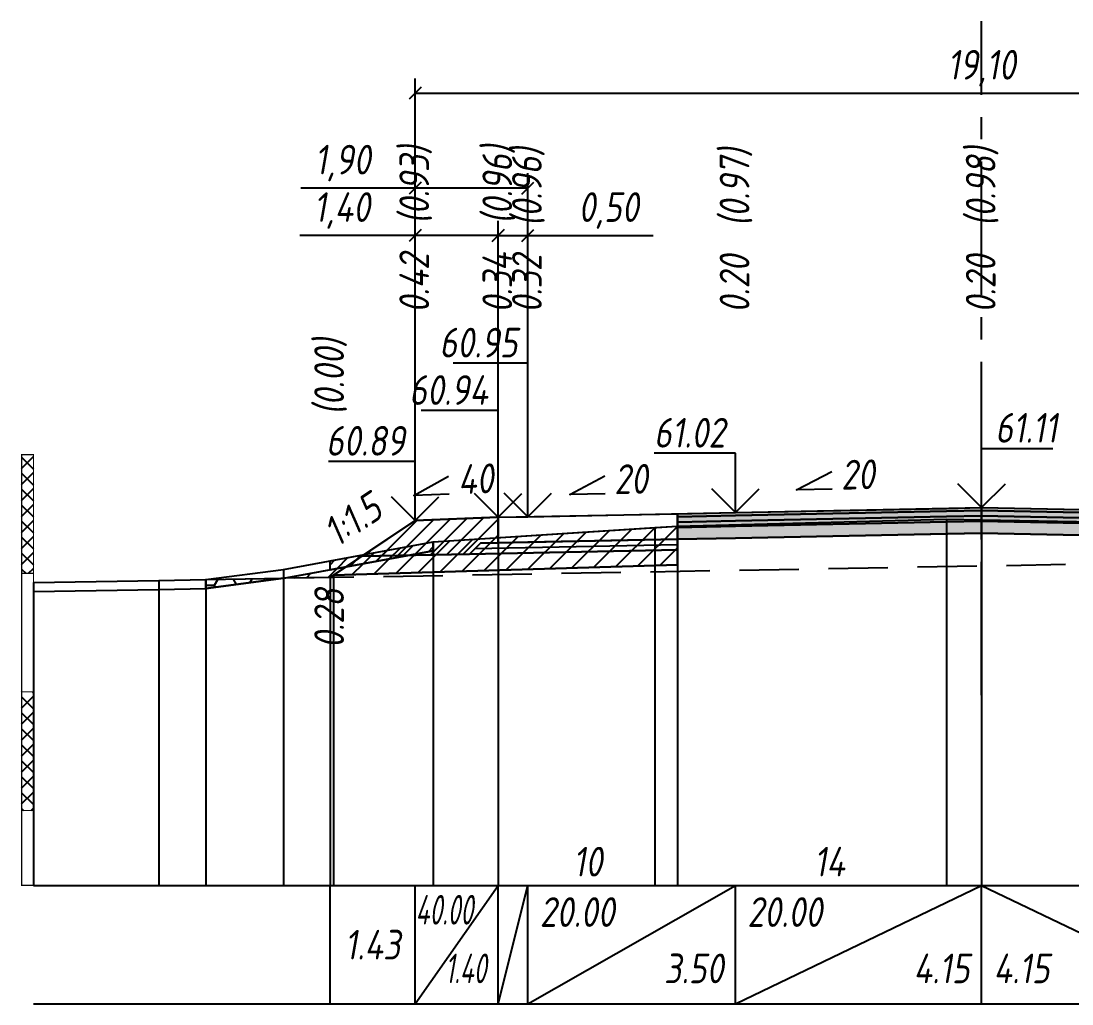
# Model space of a CAD drawing. Extents: x -717 to 1451, y -133302 to 233.
# Drawn here: x 78.9 to 167.5, y -55844 to -55761.1 of the extents above; entities that cross this region are included whole.
import ezdxf
from ezdxf.enums import TextEntityAlignment as Align

# ---------------------------------------------------------------- set-up
doc = ezdxf.new("R2010")
doc.units = 0
doc.linetypes.add('осевая2', pattern=[1.125, 0.75, -0.125, 0.125, -0.125])
doc.linetypes.add('штриховая', pattern=[0.75, 0.5, -0.25])
for name, color, linetype in [('Интерполированный поперечник', 2, 'Continuous'), ('Код_514', 1, 'Continuous'), ('Контур_0', 7, 'Continuous'), ('Контур_2521', 7, 'Continuous'), ('Контур_2564', 7, 'Continuous'), ('Контур_2660', 7, 'Continuous'), ('Контур_2665', 7, 'Continuous'), ('Контур_400', 7, 'Continuous'), ('Контур_508', 7, 'Continuous'), ('Контур_512', 7, 'Continuous'), ('Контур_513', 7, 'Continuous'), ('Контур_818', 7, 'Continuous'), ('Красный поперечник', 1, 'Continuous'), ('Линейка абсолютных высот', 7, 'Continuous'), ('Объём_2501', 7, 'Continuous'), ('Объём_2564', 7, 'Continuous'), ('Объём_2650', 7, 'Continuous'), ('Объём_2660', 7, 'Continuous'), ('Объём_2661', 7, 'Continuous'), ('Объём_2665', 7, 'Continuous'), ('Объём_2666', 7, 'Continuous'), ('Объём_2667', 7, 'Continuous'), ('Объём_2668', 7, 'Continuous'), ('Объём_2669', 7, 'Continuous'), ('Объём_2675', 7, 'Continuous'), ('Объём_2753', 7, 'Continuous'), ('Ось', 1, 'осевая2'), ('Откосы', 7, 'Continuous'), ('Отметки покрытия', 7, 'Continuous'), ('Рабочие отметки', 7, 'Continuous'), ('Рабочие отметки доп.', 7, 'Continuous'), ('Слои выравнивания', 7, 'Continuous'), ('Таблица', 7, 'Continuous'), ('Уклоны проезжей части', 7, 'Continuous'), ('Черный поперечник', 3, 'Continuous')]:
    doc.layers.add(name, color=color, linetype=linetype)
for name, color, linetype, true_color in [('Контур_2540', 2, 'Continuous', 0xffff00), ('Контур_2560', 2, 'Continuous', 0xffff00), ('Контур_2561', 7, 'Continuous', 0xff8040), ('Контур_2562', 3, 'Continuous', 0x00ff00), ('Контур_2563', 7, 'Continuous', 0xff8000), ('Контур_2570', 7, 'Continuous', 0x80ff00), ('Контур_2725', 7, 'Continuous', 0x323232), ('Контур_2736', 4, 'Continuous', 0x00ffff), ('Контур_2737', 4, 'Continuous', 0x00ffff), ('Контур_2738', 4, 'Continuous', 0x00ffff), ('Контур_2739', 4, 'Continuous', 0x00ffff), ('Контур_2741', 4, 'Continuous', 0x00ffff), ('Контур_2742', 4, 'Continuous', 0x00ffff), ('Контур_2743', 4, 'Continuous', 0x00ffff), ('Контур_2744', 7, 'Continuous', 0xa4ffff), ('Контур_2745', 7, 'Continuous', 0xa4ffff), ('Контур_2747', 4, 'Continuous', 0x00ffff), ('Контур_2748', 4, 'Continuous', 0x00ffff), ('Контур_2749', 4, 'Continuous', 0x00ffff), ('Контур_2750', 4, 'Continuous', 0x00ffff), ('Контур_2751', 4, 'Continuous', 0x00ffff), ('Контур_2752', 4, 'Continuous', 0x00ffff), ('Контур_2760', 7, 'Continuous', 0x323232), ('Контур_2761', 7, 'Continuous', 0x323232), ('Контур_2762', 7, 'Continuous', 0x323232), ('Контур_2763', 7, 'Continuous', 0x323232), ('Контур_402', 7, 'Continuous', 0xff6464), ('Контур_703', 4, 'Continuous', 0x00ffff), ('Контур_705', 4, 'Continuous', 0x00ffff), ('Контур_707', 4, 'Continuous', 0x00ffff), ('Контур_720', 131, 'Continuous', 0xaaffff), ('Объём_2500', 7, 'Continuous', 0xc0c0c0), ('Объём_2520', 7, 'Continuous', 0x80ffff), ('Объём_2540', 2, 'Continuous', 0xffff00), ('Объём_2560', 2, 'Continuous', 0xffff00), ('Объём_2561', 7, 'Continuous', 0xff8040), ('Объём_2562', 3, 'Continuous', 0x00ff00), ('Объём_2563', 7, 'Continuous', 0xff8000), ('Объём_2570', 7, 'Continuous', 0x80ff00), ('Объём_2600', 7, 'Continuous', 0x808000), ('Объём_2746', 2, 'Continuous', 0xffff00)]:
    doc.layers.add(name, color=color, linetype=linetype, true_color=true_color)
doc.styles.get("Standard").update_dxf_attribs({"font": 'txt', "height": 2.5})
doc.styles.add('М', font='romand.shx', dxfattribs={"width": 0.8, "oblique": 10, "height": 2.5})
doc.dimstyles.new('ISO-25', dxfattribs={"dimtxt": 2.5, "dimasz": 2.5, "dimexe": 1.25, "dimexo": 0.625, "dimtad": 1, "dimtxsty": 'Standard', "dimcen": 2.5, "dimadec": 0, "dimazin": 0, "dimtfac": 1, "dimtmove": 0, "dimatfit": 3, "dimfxl": 1, "dimarcsym": 0})
pattern_1 = [(45.0000013, (0, 0), (-0.67351924, 0.673519211), []), (135.0000003, (0, 0), (-0.673519222, -0.67351923), [])]

# ---------------------------------------------------------------- blocks, each defined once
blk = doc.blocks.new('_Oblique')
at = {"color": 0, "linetype": 'ByBlock', "lineweight": -2}
blk.add_line((-0.5, -0.5), (0.5, 0.5), dxfattribs=at)
blk = doc.blocks.new('*D1339')
at = {"color": 0, "lineweight": -2, "transparency": 16777216}
for p, q in [((112.173, -55802.686), (112.173, -55777.966)), ((119.173, -55802.406), (119.173, -55777.966)), ((112.173, -55779.216), (102.463, -55779.216)), ((119.173, -55779.216), (112.173, -55779.216))]:
    blk.add_line(p, q, dxfattribs=at)
at = {"layer": 'Defpoints', "color": 0, "transparency": 16777216}
for p in [(119.173, -55779.216), (112.173, -55803.311), (119.173, -55803.031)]:
    blk.add_point(p, dxfattribs=at)
at = {"color": 0, "lineweight": -2, "transparency": 16777216, "rotation": 180}
blk.add_blockref('_Oblique', (112.173, -55779.216), dxfattribs=at)
at = {"color": 0, "lineweight": -2, "transparency": 16777216}
blk.add_blockref('_Oblique', (119.173, -55779.216), dxfattribs=at)
at = {"color": 0, "transparency": 16777216, "insert": (106.003, -55777.103), "char_height": 2.5, "width": 8.75, "attachment_point": 5, "style": 'М'}
blk.add_mtext('1,40', dxfattribs=at)
blk = doc.blocks.new('*D1341')
at = {"color": 0, "lineweight": -2, "transparency": 16777216}
for p, q in [((119.173, -55802.406), (119.173, -55777.966)), ((121.673, -55802.356), (121.673, -55777.966)), ((119.173, -55779.216), (121.673, -55779.216)), ((121.673, -55779.216), (132.246, -55779.216))]:
    blk.add_line(p, q, dxfattribs=at)
at = {"layer": 'Defpoints', "color": 0, "transparency": 16777216}
for p in [(121.673, -55779.216), (119.173, -55803.031), (121.673, -55802.981)]:
    blk.add_point(p, dxfattribs=at)
at = {"color": 0, "lineweight": -2, "transparency": 16777216, "rotation": 180}
blk.add_blockref('_Oblique', (119.173, -55779.216), dxfattribs=at)
at = {"color": 0, "lineweight": -2, "transparency": 16777216}
blk.add_blockref('_Oblique', (121.673, -55779.216), dxfattribs=at)
at = {"color": 0, "transparency": 16777216, "insert": (128.485, -55777.103), "char_height": 2.5, "width": 9.16667, "attachment_point": 5, "style": 'М'}
blk.add_mtext('0,50', dxfattribs=at)
blk = doc.blocks.new('*D1344')
at = {"color": 0, "lineweight": -2, "transparency": 16777216}
for p, q in [((112.173, -55802.686), (112.173, -55773.966)), ((121.673, -55802.356), (121.673, -55773.966)), ((112.173, -55775.216), (102.523, -55775.216)), ((121.673, -55775.216), (112.173, -55775.216))]:
    blk.add_line(p, q, dxfattribs=at)
at = {"layer": 'Defpoints', "color": 0, "transparency": 16777216}
for p in [(121.673, -55775.216), (112.173, -55803.311), (121.673, -55802.981)]:
    blk.add_point(p, dxfattribs=at)
at = {"color": 0, "lineweight": -2, "transparency": 16777216, "rotation": 180}
blk.add_blockref('_Oblique', (112.173, -55775.216), dxfattribs=at)
at = {"color": 0, "lineweight": -2, "transparency": 16777216}
blk.add_blockref('_Oblique', (121.673, -55775.216), dxfattribs=at)
at = {"color": 0, "transparency": 16777216, "insert": (106.063, -55773.103), "char_height": 2.5, "width": 8.75, "attachment_point": 5, "style": 'М'}
blk.add_mtext('1,90', dxfattribs=at)
blk = doc.blocks.new('*D1345')
at = {"color": 0, "lineweight": -2, "transparency": 16777216}
for p, q in [((112.173, -55802.686), (112.173, -55765.966)), ((207.673, -55802.686), (207.673, -55765.966)), ((112.173, -55767.216), (207.673, -55767.216))]:
    blk.add_line(p, q, dxfattribs=at)
at = {"layer": 'Defpoints', "color": 0, "transparency": 16777216}
for p in [(207.673, -55767.216), (112.173, -55803.311), (207.673, -55803.311)]:
    blk.add_point(p, dxfattribs=at)
at = {"color": 0, "lineweight": -2, "transparency": 16777216, "rotation": 180}
blk.add_blockref('_Oblique', (112.173, -55767.216), dxfattribs=at)
at = {"color": 0, "lineweight": -2, "transparency": 16777216}
blk.add_blockref('_Oblique', (207.673, -55767.216), dxfattribs=at)
at = {"color": 0, "transparency": 16777216, "insert": (159.923, -55765.103), "char_height": 2.5, "width": 10.41667, "attachment_point": 5, "style": 'М'}
blk.add_mtext('19,10', dxfattribs=at)

msp = doc.modelspace()

# ---------------------------------------------------------------- hatches: boundary and pattern name
at = {"layer": 'Линейка абсолютных высот'}
h = msp.add_hatch(dxfattribs=at)
h.set_pattern_fill('ANSI37', scale=0.3, style=0)
h.set_pattern_definition(pattern_1)
h.paths.add_polyline_path([(80, -55807.688), (80, -55797.688), (79, -55797.688), (79, -55807.688)])
h = msp.add_hatch(dxfattribs=at)
h.set_pattern_fill('ANSI37', scale=0.3, style=0)
h.set_pattern_definition(pattern_1)
h.paths.add_polyline_path([(80, -55827.688), (80, -55817.688), (79, -55817.688), (79, -55827.688)])
at = {"layer": 'Объём_2563'}
h = msp.add_hatch(dxfattribs=at)
h.set_pattern_fill('ANSI31', color=256, scale=0.3)
h.paths.add_polyline_path([(112.173, -55803.249), (119.173, -55802.969), (119.173, -55805.119), (117.673, -55805.149), (116.754, -55806.067), (107.673, -55806.249)])
at = {"layer": 'Объём_2570'}
h = msp.add_hatch(dxfattribs=at)
h.set_pattern_fill('ANSI31', color=256, scale=0.2)
h.paths.add_polyline_path([(113.689, -55805.798), (105, -55807.389), (105, -55806.639), (113.689, -55805.048)])
at = {"layer": 'Объём_2600'}
h = msp.add_hatch(dxfattribs=at)
h.set_pattern_fill('ANSI31', color=6, scale=0.4)
h.paths.add_polyline_path([(132.381, -55803.827), (134.276, -55803.702), (134.276, -55806.973), (105.281, -55807.843), (105, -55808.031), (101.122, -55808.1), (113.689, -55805.798), (113.689, -55805.048)])
h = msp.add_hatch(dxfattribs=at)
h.set_pattern_fill('HONEY', color=5, scale=0.3)
h.paths.add_polyline_path([(101.063, -55808.11), (94.518, -55808.967), (94.518, -55808.217), (101.122, -55808.1)])
at = {"layer": 'Слои выравнивания'}
for color, points in [(2, [(134.276, -55802.667), (139.173, -55802.569), (156.967, -55802.213), (159.923, -55802.154), (159.923, -55802.404), (156.967, -55802.463), (139.173, -55802.819), (134.276, -55802.917)]), (3, [(134.276, -55802.917), (139.173, -55802.819), (156.967, -55802.463), (159.923, -55802.404), (159.923, -55802.854), (156.967, -55802.913), (139.173, -55803.269), (134.276, -55803.367)]), (2, [(159.923, -55802.154), (179.155, -55802.539), (179.155, -55802.789), (159.923, -55802.404)]), (3, [(159.923, -55802.404), (179.155, -55802.789), (179.155, -55803.239), (159.923, -55802.854)]), (4, [(134.276, -55803.367), (139.173, -55803.269), (156.967, -55802.913), (159.923, -55802.854), (159.923, -55803.304), (156.967, -55803.363), (139.173, -55803.719), (134.276, -55803.817)]), (5, [(134.276, -55803.817), (139.173, -55803.719), (156.967, -55803.363), (159.923, -55803.304), (159.923, -55804.304), (156.967, -55804.363), (139.173, -55804.719), (134.276, -55804.817)]), (4, [(159.923, -55802.854), (179.155, -55803.239), (179.155, -55803.689), (159.923, -55803.304)]), (5, [(159.923, -55803.304), (179.155, -55803.689), (179.155, -55804.689), (159.923, -55804.304)])]:
    msp.add_hatch(color=color, dxfattribs=at).paths.add_polyline_path(points)

# ---------------------------------------------------------------- linework, layer by layer
at = {"layer": 'Интерполированный поперечник', "linetype": 'штриховая', "ltscale": 10, "flags": 128}
msp.add_lwpolyline([(94.518, -55808.217), (208.485, -55806.193)], dxfattribs=at)
at = {"layer": 'Код_514'}
for p, q in [((105, -55844), (105, -55834)), ((112.173, -55844), (112.173, -55834)), ((112.173, -55844), (119.173, -55834)), ((119.173, -55844), (119.173, -55834)), ((119.173, -55844), (121.673, -55834)), ((121.673, -55844), (121.673, -55834)), ((121.673, -55844), (139.173, -55834)), ((139.173, -55844), (139.173, -55834)), ((139.173, -55844), (159.923, -55834)), ((159.923, -55844), (159.923, -55834)), ((159.923, -55834), (180.673, -55844))]:
    msp.add_line(p, q, dxfattribs=at)
at = {"layer": 'Контур_0', "flags": 128}
for points in [[(121.673, -55805.069), (119.173, -55805.119), (119.173, -55802.969), (134.276, -55802.667), (134.276, -55804.817), (121.673, -55805.069), (121.673, -55805.069)], [(112.173, -55803.249), (105, -55808.031), (105, -55808.031), (105, -55808.031), (105, -55808.031), (105, -55808.031), (105, -55808.031), (105, -55808.031), (105, -55808.031), (105, -55808.031), (105, -55808.031), (105, -55808.031), (105, -55808.031), (105, -55808.031), (105, -55808.031), (105, -55808.031)], [(112.173, -55803.249), (105, -55808.031), (105, -55808.031), (105, -55808.031), (105, -55808.031), (105, -55808.031), (105, -55808.031), (105, -55808.031), (105, -55808.031), (105, -55808.031), (105, -55808.031), (105, -55808.031), (105, -55808.031), (105, -55808.031), (105, -55808.031), (105, -55808.031), (105, -55808.031), (105, -55808.031), (105, -55808.031), (105, -55808.031), (105, -55808.031), (105, -55808.031), (105, -55808.031), (105, -55808.031), (105, -55808.031), (105, -55808.031), (105, -55808.031), (105, -55808.031), (105, -55808.031), (105, -55808.031)], [(107.673, -55806.249), (116.754, -55806.067), (117.673, -55805.149), (119.173, -55805.119)], [(117.673, -55805.149), (134.276, -55804.817), (134.276, -55805.717), (116.754, -55806.067), (117.673, -55805.149), (117.673, -55805.149)]]:
    msp.add_lwpolyline(points, dxfattribs=at)
at = {"layer": 'Контур_2521', "color": 250, "flags": 128}
msp.add_lwpolyline([(117.214, -55805.608), (134.276, -55805.267)], dxfattribs=at)
at = {"layer": 'Контур_2540', "flags": 128}
msp.add_lwpolyline([(116.754, -55806.067), (134.276, -55805.717), (134.276, -55806.973), (105.281, -55807.843), (107.673, -55806.249), (116.754, -55806.067), (116.754, -55806.067)], dxfattribs=at)
at = {"layer": 'Контур_2560', "flags": 128}
msp.add_lwpolyline([(112.173, -55803.249), (112.173, -55803.249), (112.173, -55803.249), (119.173, -55802.969)], dxfattribs=at)
at = {"layer": 'Контур_2561', "flags": 128}
msp.add_lwpolyline([(119.173, -55802.969), (119.173, -55802.969), (112.173, -55803.249), (112.173, -55803.249), (119.173, -55802.969)], dxfattribs=at)
at = {"layer": 'Контур_2562', "flags": 128}
msp.add_lwpolyline([(112.173, -55803.249), (112.173, -55803.249), (112.173, -55803.249), (112.173, -55803.249), (112.173, -55803.249)], dxfattribs=at)
at = {"layer": 'Контур_2563', "flags": 128}
msp.add_lwpolyline([(112.173, -55803.249), (119.173, -55802.969), (119.173, -55805.119), (117.673, -55805.149), (116.754, -55806.067), (107.673, -55806.249), (112.173, -55803.249), (112.173, -55803.249)], dxfattribs=at)
at = {"layer": 'Контур_2564', "flags": 128}
msp.add_lwpolyline([(112.173, -55803.249), (119.173, -55802.969)], dxfattribs=at)
at = {"layer": 'Контур_2570', "flags": 128}
msp.add_lwpolyline([(80, -55809.218), (90.576, -55809.045), (94.518, -55808.967), (94.518, -55808.967), (101.063, -55808.11), (113.689, -55805.798), (113.689, -55805.048), (132.381, -55803.827), (134.276, -55803.702), (156.967, -55803.123), (159.923, -55803.175), (179.155, -55803.516), (200.647, -55805.055), (200.68, -55805.057), (200.68, -55805.807), (200.701, -55805.811), (208.485, -55806.943), (208.485, -55806.943), (243.806, -55805.486), (264.424, -55804.29)], dxfattribs=at)
at = {"layer": 'Контур_2660', "flags": 128}
msp.add_lwpolyline([(105.281, -55807.843), (134.276, -55806.973)], dxfattribs=at)
at = {"layer": 'Контур_2665', "flags": 128}
msp.add_lwpolyline([(112.173, -55803.249), (112.173, -55803.249)], dxfattribs=at)
at = {"layer": 'Контур_2725', "flags": 128}
msp.add_lwpolyline([(134.276, -55804.817), (139.173, -55804.719), (156.967, -55804.363), (159.923, -55804.304), (179.155, -55804.689)], dxfattribs=at)
at = {"layer": 'Контур_2736', "flags": 128}
msp.add_lwpolyline([(112.173, -55803.249), (105, -55808.031)], dxfattribs=at)
at = {"layer": 'Контур_2737', "flags": 128}
msp.add_lwpolyline([(105, -55808.031), (105, -55808.031)], dxfattribs=at)
at = {"layer": 'Контур_2738', "flags": 128}
msp.add_lwpolyline([(105, -55808.031), (105, -55808.031)], dxfattribs=at)
at = {"layer": 'Контур_2739', "flags": 128}
msp.add_lwpolyline([(105, -55808.031), (105, -55808.031)], dxfattribs=at)
at = {"layer": 'Контур_2741', "flags": 128}
msp.add_lwpolyline([(105, -55808.031), (105, -55808.031)], dxfattribs=at)
at = {"layer": 'Контур_2742', "flags": 128}
msp.add_lwpolyline([(105, -55808.031), (105, -55808.031)], dxfattribs=at)
at = {"layer": 'Контур_2743', "flags": 128}
msp.add_lwpolyline([(105, -55808.031), (105, -55808.031)], dxfattribs=at)
at = {"layer": 'Контур_2744', "flags": 128}
msp.add_lwpolyline([(105, -55808.031), (105, -55808.031)], dxfattribs=at)
msp.add_lwpolyline([(105, -55808.031), (105, -55808.031)], dxfattribs=at)
msp.add_lwpolyline([(105, -55808.031), (105, -55808.031)], dxfattribs=at)
msp.add_lwpolyline([(105, -55808.031), (105, -55808.031)], dxfattribs=at)
msp.add_lwpolyline([(105, -55808.031), (105, -55808.031)], dxfattribs=at)
msp.add_lwpolyline([(105, -55808.031), (105, -55808.031)], dxfattribs=at)
at = {"layer": 'Контур_2745', "flags": 128}
msp.add_lwpolyline([(105, -55808.031), (105, -55808.031)], dxfattribs=at)
msp.add_lwpolyline([(105, -55808.031), (105, -55808.031)], dxfattribs=at)
msp.add_lwpolyline([(105, -55808.031), (105, -55808.031)], dxfattribs=at)
msp.add_lwpolyline([(105, -55808.031), (105, -55808.031)], dxfattribs=at)
msp.add_lwpolyline([(105, -55808.031), (105, -55808.031)], dxfattribs=at)
msp.add_lwpolyline([(105, -55808.031), (105, -55808.031)], dxfattribs=at)
at = {"layer": 'Контур_2747', "flags": 128}
msp.add_lwpolyline([(105, -55808.031), (105, -55808.031)], dxfattribs=at)
at = {"layer": 'Контур_2748', "flags": 128}
msp.add_lwpolyline([(105, -55808.031), (105, -55808.031)], dxfattribs=at)
at = {"layer": 'Контур_2749', "flags": 128}
msp.add_lwpolyline([(105, -55808.031), (105, -55808.031)], dxfattribs=at)
at = {"layer": 'Контур_2750', "flags": 128}
msp.add_lwpolyline([(105, -55808.031), (105, -55808.031)], dxfattribs=at)
at = {"layer": 'Контур_2751', "flags": 128}
msp.add_lwpolyline([(105, -55808.031), (105, -55808.031)], dxfattribs=at)
at = {"layer": 'Контур_2752', "flags": 128}
msp.add_lwpolyline([(105, -55808.031), (105, -55808.031)], dxfattribs=at)
at = {"layer": 'Контур_2760', "flags": 128}
msp.add_lwpolyline([(134.276, -55802.667), (139.173, -55802.569), (156.967, -55802.213), (159.923, -55802.154), (179.155, -55802.539)], dxfattribs=at)
at = {"layer": 'Контур_2761', "flags": 128}
msp.add_lwpolyline([(134.276, -55802.917), (139.173, -55802.819), (156.967, -55802.463), (159.923, -55802.404), (179.155, -55802.789)], dxfattribs=at)
at = {"layer": 'Контур_2762', "flags": 128}
msp.add_lwpolyline([(134.276, -55803.367), (139.173, -55803.269), (156.967, -55802.913), (159.923, -55802.854), (179.155, -55803.239)], dxfattribs=at)
at = {"layer": 'Контур_2763', "flags": 128}
msp.add_lwpolyline([(134.276, -55803.817), (139.173, -55803.719), (156.967, -55803.363), (159.923, -55803.304), (179.155, -55803.689)], dxfattribs=at)
at = {"layer": 'Контур_400', "flags": 128}
for points in [[(119.173, -55802.969), (121.673, -55802.919), (121.673, -55802.919), (121.673, -55802.919), (121.673, -55802.919), (121.673, -55802.919), (121.673, -55802.919), (139.173, -55802.569), (159.923, -55802.154)], [(159.923, -55802.154), (180.673, -55802.569), (198.173, -55802.919), (198.173, -55802.919), (198.173, -55802.919), (198.173, -55802.919), (198.173, -55802.919), (198.173, -55802.919), (200.673, -55802.969)]]:
    msp.add_lwpolyline(points, dxfattribs=at)
at = {"layer": 'Контур_402', "flags": 128}
msp.add_lwpolyline([(105.281, -55807.843), (134.276, -55806.973), (134.276, -55804.817), (159.923, -55804.304), (179.155, -55804.689), (179.155, -55806.781), (214.564, -55807.843)], dxfattribs=at)
at = {"layer": 'Контур_508', "flags": 128}
msp.add_lwpolyline([(105, -55808.031), (105.281, -55807.843), (134.276, -55806.973), (134.276, -55804.817), (159.923, -55804.304), (179.155, -55804.689), (179.155, -55806.781), (214.564, -55807.843), (223.799, -55814), (225.799, -55814), (239.424, -55804.917)], dxfattribs=at)
at = {"layer": 'Контур_512', "flags": 128}
msp.add_lwpolyline([(105, -55808.031), (105.281, -55807.843), (134.276, -55806.973)], dxfattribs=at)
at = {"layer": 'Контур_513', "flags": 128}
msp.add_lwpolyline([(105, -55808.031), (105.281, -55807.843), (134.276, -55806.973), (134.276, -55804.817), (159.923, -55804.304), (179.155, -55804.689), (179.155, -55806.781), (214.564, -55807.843), (223.799, -55814), (225.799, -55814), (239.424, -55804.917)], dxfattribs=at)
at = {"layer": 'Контур_703', "flags": 128}
for points in [[(112.173, -55803.249), (105, -55808.031)], [(105, -55808.031), (105, -55808.031)]]:
    msp.add_lwpolyline(points, dxfattribs=at)
at = {"layer": 'Контур_705', "flags": 128}
msp.add_lwpolyline([(105, -55808.031), (105, -55808.031)], dxfattribs=at)
at = {"layer": 'Контур_707', "flags": 128}
msp.add_lwpolyline([(105, -55808.031), (105, -55808.031)], dxfattribs=at)
at = {"layer": 'Контур_720', "flags": 128}
msp.add_lwpolyline([(105, -55808.031), (105, -55808.031)], dxfattribs=at)
at = {"layer": 'Контур_818', "flags": 128}
msp.add_lwpolyline([(105, -55807.389), (113.689, -55805.798), (113.689, -55805.048), (132.381, -55803.827), (134.276, -55803.702), (156.967, -55803.123), (159.923, -55803.175), (179.155, -55803.516), (200.647, -55805.055), (200.68, -55805.057), (200.68, -55805.807), (200.701, -55805.811), (208.485, -55806.943), (208.485, -55806.943), (239.424, -55805.667)], dxfattribs=at)
at = {"layer": 'Красный поперечник'}
for p, q in [((121.673, -55802.919), (139.173, -55802.569)), ((139.173, -55802.569), (159.923, -55802.154)), ((159.923, -55802.154), (180.673, -55802.569)), ((105, -55808.031), (112.173, -55803.249)), ((112.173, -55803.249), (119.173, -55802.969)), ((119.173, -55802.969), (121.673, -55802.919)), ((134.276, -55806.973), (134.276, -55834)), ((105, -55808.031), (105, -55834)), ((105.281, -55807.843), (105.281, -55834))]:
    msp.add_line(p, q, dxfattribs=at)
at = {"layer": 'Линейка абсолютных высот', "color": 7, "const_width": 0.1, "flags": 128}
for points in [[(80, -55807.688), (80, -55797.688), (79, -55797.688), (79, -55807.688), (80, -55807.688)], [(80, -55817.688), (80, -55807.688), (79, -55807.688), (79, -55817.688), (80, -55817.688)], [(80, -55827.688), (80, -55817.688), (79, -55817.688), (79, -55827.688), (80, -55827.688)], [(80, -55834), (80, -55827.688), (79, -55827.688), (79, -55834), (80, -55834)]]:
    msp.add_lwpolyline(points, dxfattribs=at)
at = {"layer": 'Объём_2500', "flags": 128}
msp.add_lwpolyline([(121.673, -55805.069), (119.173, -55805.119), (119.173, -55802.969), (134.276, -55802.667), (134.276, -55804.817), (121.673, -55805.069), (121.673, -55805.069)], dxfattribs=at)
at = {"layer": 'Объём_2501', "flags": 128}
for points in [[(119.173, -55802.969), (121.673, -55802.919), (121.673, -55802.919), (121.673, -55802.919), (121.673, -55802.919), (121.673, -55802.919), (121.673, -55802.919), (139.173, -55802.569), (159.923, -55802.154)], [(159.923, -55802.154), (180.673, -55802.569), (198.173, -55802.919), (198.173, -55802.919), (198.173, -55802.919), (198.173, -55802.919), (198.173, -55802.919), (198.173, -55802.919), (200.673, -55802.969)]]:
    msp.add_lwpolyline(points, dxfattribs=at)
at = {"layer": 'Объём_2520', "color": 250, "flags": 128}
msp.add_lwpolyline([(117.673, -55805.149), (134.276, -55804.817), (134.276, -55805.717), (116.754, -55806.067), (117.673, -55805.149), (117.673, -55805.149)], dxfattribs=at)
at = {"layer": 'Объём_2540', "flags": 128}
msp.add_lwpolyline([(116.754, -55806.067), (134.276, -55805.717), (134.276, -55806.973), (105.281, -55807.843), (107.673, -55806.249), (116.754, -55806.067), (116.754, -55806.067)], dxfattribs=at)
at = {"layer": 'Объём_2560', "flags": 128}
msp.add_lwpolyline([(112.173, -55803.249), (112.173, -55803.249), (112.173, -55803.249), (119.173, -55802.969)], dxfattribs=at)
at = {"layer": 'Объём_2561', "flags": 128}
msp.add_lwpolyline([(119.173, -55802.969), (119.173, -55802.969), (112.173, -55803.249), (112.173, -55803.249), (119.173, -55802.969)], dxfattribs=at)
at = {"layer": 'Объём_2562', "flags": 128}
msp.add_lwpolyline([(112.173, -55803.249), (112.173, -55803.249), (112.173, -55803.249), (112.173, -55803.249), (112.173, -55803.249)], dxfattribs=at)
at = {"layer": 'Объём_2563', "color": 250, "flags": 128}
msp.add_lwpolyline([(112.173, -55803.249), (119.173, -55802.969), (119.173, -55805.119), (117.673, -55805.149), (116.754, -55806.067), (107.673, -55806.249), (112.173, -55803.249), (112.173, -55803.249)], dxfattribs=at)
at = {"layer": 'Объём_2564', "flags": 128}
msp.add_lwpolyline([(112.173, -55803.249), (119.173, -55802.969)], dxfattribs=at)
at = {"layer": 'Объём_2570', "flags": 128}
msp.add_lwpolyline([(113.689, -55805.798), (105, -55807.389), (105, -55806.639), (113.689, -55805.048), (113.689, -55805.798), (113.689, -55805.798)], dxfattribs=at)
at = {"layer": 'Объём_2600', "color": 5, "flags": 128}
msp.add_lwpolyline([(101.063, -55808.11), (94.518, -55808.967), (94.518, -55808.217), (101.122, -55808.1), (101.063, -55808.11), (101.063, -55808.11)], dxfattribs=at)
at = {"layer": 'Объём_2650', "color": 6, "flags": 128}
msp.add_lwpolyline([(132.381, -55803.827), (134.276, -55803.702), (134.276, -55806.973), (105.281, -55807.843), (105, -55808.031), (101.122, -55808.1), (113.689, -55805.798), (113.689, -55805.048), (132.381, -55803.827), (132.381, -55803.827)], dxfattribs=at)
at = {"layer": 'Объём_2660', "flags": 128}
msp.add_lwpolyline([(105.281, -55807.843), (134.276, -55806.973)], dxfattribs=at)
at = {"layer": 'Объём_2661', "flags": 128}
msp.add_lwpolyline([(112.173, -55803.249), (105, -55808.031)], dxfattribs=at)
at = {"layer": 'Объём_2665', "flags": 128}
msp.add_lwpolyline([(112.173, -55803.249), (112.173, -55803.249)], dxfattribs=at)
at = {"layer": 'Объём_2666', "flags": 128}
msp.add_lwpolyline([(112.173, -55803.249), (105, -55808.031)], dxfattribs=at)
at = {"layer": 'Объём_2667', "flags": 128}
msp.add_lwpolyline([(105, -55808.031), (105, -55808.031)], dxfattribs=at)
msp.add_lwpolyline([(105, -55808.031), (105, -55808.031)], dxfattribs=at)
at = {"layer": 'Объём_2668', "flags": 128}
msp.add_lwpolyline([(105, -55808.031), (105, -55808.031)], dxfattribs=at)
msp.add_lwpolyline([(105, -55808.031), (105, -55808.031)], dxfattribs=at)
at = {"layer": 'Объём_2669', "flags": 128}
msp.add_lwpolyline([(105, -55808.031), (105, -55808.031)], dxfattribs=at)
msp.add_lwpolyline([(105, -55808.031), (105, -55808.031)], dxfattribs=at)
at = {"layer": 'Объём_2675', "flags": 128}
msp.add_lwpolyline([(105, -55808.031), (105, -55808.031)], dxfattribs=at)
msp.add_lwpolyline([(105, -55808.031), (105, -55808.031)], dxfattribs=at)
msp.add_lwpolyline([(105, -55808.031), (105, -55808.031)], dxfattribs=at)
msp.add_lwpolyline([(105, -55808.031), (105, -55808.031)], dxfattribs=at)
msp.add_lwpolyline([(105, -55808.031), (105, -55808.031)], dxfattribs=at)
msp.add_lwpolyline([(105, -55808.031), (105, -55808.031)], dxfattribs=at)
msp.add_lwpolyline([(105, -55808.031), (105, -55808.031)], dxfattribs=at)
msp.add_lwpolyline([(105, -55808.031), (105, -55808.031)], dxfattribs=at)
msp.add_lwpolyline([(105, -55808.031), (105, -55808.031)], dxfattribs=at)
msp.add_lwpolyline([(105, -55808.031), (105, -55808.031)], dxfattribs=at)
msp.add_lwpolyline([(105, -55808.031), (105, -55808.031)], dxfattribs=at)
msp.add_lwpolyline([(105, -55808.031), (105, -55808.031)], dxfattribs=at)
at = {"layer": 'Объём_2746', "flags": 128}
msp.add_lwpolyline([(113.689, -55805.798), (113.689, -55805.048), (134.276, -55803.702), (134.276, -55806.973), (105.281, -55807.843), (106.327, -55807.146), (113.689, -55805.798), (113.689, -55805.798)], dxfattribs=at)
at = {"layer": 'Объём_2753', "flags": 128}
msp.add_lwpolyline([(134.276, -55802.667), (134.276, -55802.667)], dxfattribs=at)
at = {"layer": 'Ось', "ltscale": 15}
msp.add_line((159.923, -55817.971), (159.923, -55761.125), dxfattribs=at)
at = {"layer": 'Откосы', "color": 1, "flags": 128}
for points in [[(147.322, -55800.595), (144.323, -55800.655), (147.292, -55799.095)], [(115.052, -55801.008), (112.054, -55801.128), (114.992, -55799.509)], [(128.197, -55800.977), (125.198, -55801.037), (128.167, -55799.477)]]:
    msp.add_lwpolyline(points, dxfattribs=at)
at = {"layer": 'Отметки покрытия', "color": 1}
for p, q in [((121.673, -55789.969), (115.373, -55789.969)), ((121.673, -55802.919), (121.673, -55789.969)), ((119.173, -55793.969), (112.673, -55793.969)), ((119.173, -55802.969), (119.173, -55793.969)), ((159.923, -55802.154), (159.923, -55797.154)), ((159.923, -55797.154), (165.923, -55797.154)), ((112.173, -55798.249), (104.873, -55798.249)), ((112.173, -55803.249), (112.173, -55798.249)), ((139.173, -55797.569), (132.323, -55797.569)), ((139.173, -55802.569), (139.173, -55797.569)), ((119.173, -55802.969), (117.173, -55800.969)), ((119.173, -55802.969), (121.173, -55800.969)), ((121.673, -55802.919), (119.673, -55800.919)), ((121.673, -55802.919), (123.673, -55800.919)), ((139.173, -55802.569), (137.173, -55800.569)), ((139.173, -55802.569), (141.173, -55800.569)), ((159.923, -55802.154), (157.923, -55800.154)), ((159.923, -55802.154), (161.923, -55800.154)), ((112.173, -55803.249), (110.173, -55801.249)), ((112.173, -55803.249), (114.173, -55801.249))]:
    msp.add_line(p, q, dxfattribs=at)
at = {"layer": 'Слои выравнивания'}
for p, q in [((134.276, -55802.667), (134.276, -55834)), ((159.923, -55802.154), (159.923, -55834)), ((119.173, -55802.969), (119.173, -55834))]:
    msp.add_line(p, q, dxfattribs=at)
at = {"layer": 'Слои выравнивания', "color": 2, "flags": 128}
for points in [[(134.276, -55802.667), (139.173, -55802.569), (156.967, -55802.213), (159.923, -55802.154), (159.923, -55802.404), (156.967, -55802.463), (139.173, -55802.819), (134.276, -55802.917)], [(159.923, -55802.154), (179.155, -55802.539), (179.155, -55802.789), (159.923, -55802.404)]]:
    msp.add_lwpolyline(points, close=True, dxfattribs=at)
at = {"layer": 'Слои выравнивания', "color": 3, "flags": 128}
for points in [[(134.276, -55802.917), (139.173, -55802.819), (156.967, -55802.463), (159.923, -55802.404), (159.923, -55802.854), (156.967, -55802.913), (139.173, -55803.269), (134.276, -55803.367)], [(159.923, -55802.404), (179.155, -55802.789), (179.155, -55803.239), (159.923, -55802.854)]]:
    msp.add_lwpolyline(points, close=True, dxfattribs=at)
at = {"layer": 'Слои выравнивания', "color": 4, "flags": 128}
for points in [[(134.276, -55803.367), (139.173, -55803.269), (156.967, -55802.913), (159.923, -55802.854), (159.923, -55803.304), (156.967, -55803.363), (139.173, -55803.719), (134.276, -55803.817)], [(159.923, -55802.854), (179.155, -55803.239), (179.155, -55803.689), (159.923, -55803.304)]]:
    msp.add_lwpolyline(points, close=True, dxfattribs=at)
at = {"layer": 'Слои выравнивания', "color": 5, "flags": 128}
for points in [[(134.276, -55803.817), (139.173, -55803.719), (156.967, -55803.363), (159.923, -55803.304), (159.923, -55804.304), (156.967, -55804.363), (139.173, -55804.719), (134.276, -55804.817)], [(159.923, -55803.304), (179.155, -55803.689), (179.155, -55804.689), (159.923, -55804.304)]]:
    msp.add_lwpolyline(points, close=True, dxfattribs=at)
at = {"layer": 'Таблица'}
for p, q in [((80, -55834), (264.424, -55834)), ((80, -55844), (264.424, -55844))]:
    msp.add_line(p, q, dxfattribs=at)
at = {"layer": 'Черный поперечник', "color": 7}
for p, q in [((156.967, -55803.123), (156.967, -55834)), ((159.923, -55803.175), (159.923, -55834)), ((132.381, -55803.827), (132.381, -55834)), ((134.276, -55803.702), (134.276, -55834)), ((113.689, -55805.048), (113.689, -55834)), ((101.063, -55807.36), (101.063, -55834)), ((80, -55808.468), (80, -55834)), ((90.576, -55808.295), (90.576, -55834)), ((94.518, -55808.217), (94.518, -55834))]:
    msp.add_line(p, q, dxfattribs=at)
at = {"layer": 'Черный поперечник', "flags": 128}
msp.add_lwpolyline([(80, -55808.468), (90.576, -55808.295), (94.518, -55808.217), (101.063, -55807.36), (113.689, -55805.048), (132.381, -55803.827), (134.276, -55803.702), (156.967, -55803.123), (159.923, -55803.175), (179.155, -55803.516), (200.647, -55805.055), (200.68, -55805.057), (200.701, -55805.061), (208.485, -55806.193), (243.806, -55804.736), (264.424, -55803.54)], dxfattribs=at)

# ---------------------------------------------------------------- texts
at = {"layer": 'Код_514', "style": 'М', "oblique": 10}
for s, width, p in [('40.00', 0.6, (112.198, -55834.805)), ('20.00', 0.8, (122.673, -55835)), ('20.00', 0.8, (140.173, -55835))]:
    msp.add_text(s, height=2.5, dxfattribs=dict(at, width=width)).set_placement(p, align=Align.TOP_LEFT)
at = {"layer": 'Код_514', "style": 'М', "oblique": 10, "width": 0.8}
msp.add_text('1.43', height=2.5, dxfattribs=at).set_placement((108.586, -55839), align=Align.MIDDLE_CENTER)
at = {"layer": 'Код_514', "style": 'М', "oblique": 10}
for s, width, p in [('1.40', 0.6, (118.173, -55843)), ('3.50', 0.8, (138.173, -55843)), ('4.15', 0.8, (158.923, -55843))]:
    msp.add_text(s, height=2.5, dxfattribs=dict(at, width=width)).set_placement(p, align=Align.BOTTOM_RIGHT)
at = {"layer": 'Код_514', "style": 'М', "oblique": 10, "width": 0.8}
msp.add_text('4.15', height=2.5, dxfattribs=at).set_placement((160.923, -55843), align=Align.BOTTOM_LEFT)
at = {"layer": 'Отметки покрытия', "color": 1, "style": 'М', "oblique": 10, "width": 0.8}
for s, p in [('60.95', (120.814, -55790.238)), ('60.94', (118.314, -55794.238)), ('61.02', (138.314, -55797.838)), ('60.89', (111.314, -55798.518))]:
    msp.add_text(s, height=2.5, dxfattribs=at).set_placement(p, align=Align.BOTTOM_RIGHT)
msp.add_text('61.11', height=2.5, dxfattribs=at).set_placement((161.064, -55797.423), align=Align.BOTTOM_LEFT)
at = {"layer": 'Рабочие отметки', "color": 1, "style": 'М', "oblique": 10, "width": 0.8}
for s, p in [('0.42', (112.095, -55785.719)), ('0.34', (119.095, -55785.719)), ('0.32', (121.595, -55785.719)), ('0.20', (139.095, -55785.719)), ('0.20', (159.845, -55785.719))]:
    msp.add_text(s, height=2.5, rotation=90, dxfattribs=at).set_placement(p, align=Align.MIDDLE_LEFT)
msp.add_text('0.28', height=2.5, rotation=90, dxfattribs=at).set_placement((104.922, -55808.962), align=Align.MIDDLE_RIGHT)
at = {"layer": 'Рабочие отметки доп.', "color": 1, "style": 'М', "oblique": 10, "width": 0.8}
for s, p in [('(0.93)', (112.095, -55778.219)), ('(0.96)', (119.095, -55778.219)), ('(0.96)', (121.595, -55778.419)), ('(0.97)', (139.095, -55778.419)), ('(0.98)', (159.845, -55778.419)), ('(0.00)', (104.922, -55794.323))]:
    msp.add_text(s, height=2.5, rotation=90, dxfattribs=at).set_placement(p, align=Align.MIDDLE_LEFT)
at = {"layer": 'Слои выравнивания', "style": 'М', "oblique": 10, "width": 0.8}
for s, p in [('10', (126.724, -55834)), ('14', (147.099, -55834))]:
    msp.add_text(s, height=2.5, dxfattribs=at).set_placement(p, align=Align.BOTTOM_CENTER)
at = {"layer": 'Уклоны проезжей части', "color": 1, "style": 'М', "oblique": 10, "width": 0.8}
for s, rotation, p in [('20', 1.14576, (149.528, -55801.362)), ('40', 2.29061, (117.356, -55801.724)), ('20', 1.14576, (130.403, -55801.744)), ('1:1.5', 33.69007, (108.032, -55804.808))]:
    msp.add_text(s, height=2.5, rotation=rotation, dxfattribs=at).set_placement(p, align=Align.BOTTOM_CENTER)

# ---------------------------------------------------------------- dimensions: what is measured, and where the dimension line sits
at = {"color": 5}
dim = msp.add_linear_dim(base=(207.673, -55767.216), p1=(112.173, -55803.311), p2=(207.673, -55803.311), angle=180, dimstyle='ISO-25', override={"dimasz": 1, "dimlfac": 0.2, "dimzin": 0, "dimtxsty": 'М', "dimblk1": 'Oblique', "dimblk2": 'Oblique', "dimsah": 1}, dxfattribs=at)
dim.commit()
dim.dimension.update_dxf_attribs({"geometry": '*D1345', "text_midpoint": (159.923, -55765.103)})
for base, p1, p2, picture, middle in [((121.673, -55775.216), (112.173, -55803.311), (121.673, -55802.981), '*D1344', (106.063, -55775.216)), ((119.173, -55779.216), (112.173, -55803.311), (119.173, -55803.031), '*D1339', (106.003, -55779.216)), ((121.673, -55779.216), (119.173, -55803.031), (121.673, -55802.981), '*D1341', (128.485, -55779.216))]:
    dim = msp.add_linear_dim(base=base, p1=p1, p2=p2, angle=180, dimstyle='ISO-25', override={"dimasz": 1, "dimlfac": 0.2, "dimzin": 0, "dimtxsty": 'М', "dimblk1": 'Oblique', "dimblk2": 'Oblique', "dimsah": 1}, dxfattribs=at)
    dim.commit()
    dim.dimension.update_dxf_attribs({"geometry": picture, "text_midpoint": middle, "dimtype": 160})

doc.saveas('drawing.dxf')
